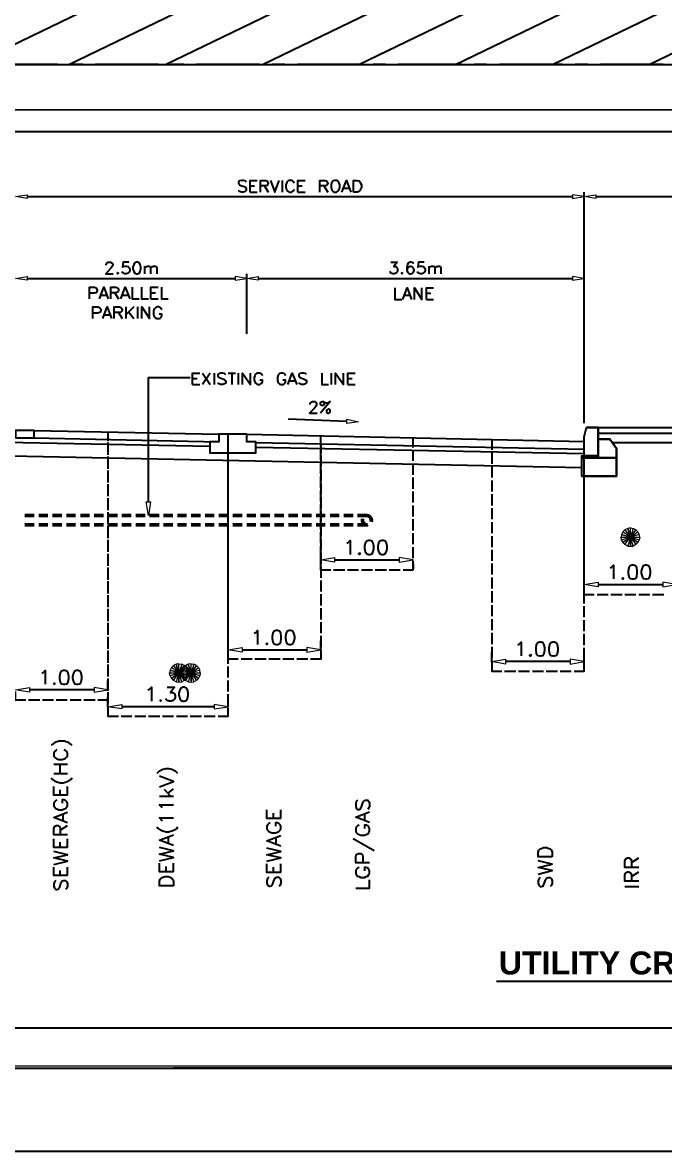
# Model space of a CAD drawing. Header units: inches. Extents: x 27 to 868, y 19 to 613.
# Drawn here: x 227.5 to 342, y 18.8 to 220.1 of the extents above; entities that cross this region are included whole.
import ezdxf

# ---------------------------------------------------------------- set-up
doc = ezdxf.new("R2010")
doc.units = ezdxf.units.IN
doc.header["$MEASUREMENT"] = 0
doc.layers.add('PDF_Geometry', color=7, linetype='Continuous')
doc.layers.add('PDF_Text', color=7, linetype='Continuous')
doc.styles.add('PDF Arial Bold', font='arialbd.ttf')

msp = doc.modelspace()

# ---------------------------------------------------------------- linework, layer by layer
at = {"layer": 'PDF_Geometry', "lineweight": 25}
for points in [[(867.64, 52.53), (867.64, 18.77), (26.63, 18.77), (26.63, 612.78)], [(174, 200.68), (598.4, 200.68)], [(174, 200.68), (598.4, 200.68)], [(267.41, 191.62), (267.23, 191.85), (266.91, 191.94), (266.55, 191.94), (266.24, 191.85), (266.06, 191.62), (266.06, 191.44), (266.15, 191.22), (266.24, 191.13), (266.46, 191.04), (267.05, 190.86), (267.23, 190.77), (267.32, 190.63), (267.41, 190.45), (267.41, 190.14), (267.23, 189.96), (266.91, 189.87), (266.55, 189.87), (266.24, 189.96), (266.06, 190.14)], [(267.41, 191.62), (267.23, 191.85), (266.91, 191.94), (266.55, 191.94), (266.24, 191.85), (266.06, 191.62), (266.06, 191.44), (266.15, 191.22), (266.24, 191.13), (266.46, 191.04), (267.05, 190.86), (267.23, 190.77), (267.32, 190.63), (267.41, 190.45), (267.41, 190.14), (267.23, 189.96), (266.91, 189.87), (266.55, 189.87), (266.24, 189.96), (266.06, 190.14)], [(268.13, 189.87), (268.13, 191.94), (269.39, 191.94)], [(268.13, 189.87), (268.13, 191.94), (269.39, 191.94)], [(269.98, 189.87), (269.98, 191.94), (270.88, 191.94), (271.15, 191.85), (271.24, 191.71), (271.33, 191.53), (271.33, 191.35), (271.24, 191.13), (271.15, 191.04), (270.88, 190.95), (269.98, 190.95)], [(269.98, 189.87), (269.98, 191.94), (270.88, 191.94), (271.15, 191.85), (271.24, 191.71), (271.33, 191.53), (271.33, 191.35), (271.24, 191.13), (271.15, 191.04), (270.88, 190.95), (269.98, 190.95)], [(271.73, 191.94), (272.54, 189.87), (273.31, 191.94)], [(271.73, 191.94), (272.54, 189.87), (273.31, 191.94)], [(273.8, 191.94), (273.8, 189.87)], [(273.8, 191.94), (273.8, 189.87)], [(275.97, 191.44), (275.88, 191.62), (275.65, 191.85), (275.47, 191.94), (275.06, 191.94), (274.88, 191.85), (274.66, 191.62), (274.57, 191.44), (274.48, 191.13), (274.48, 190.63), (274.57, 190.36), (274.66, 190.14), (274.88, 189.96), (275.06, 189.87), (275.47, 189.87), (275.65, 189.96), (275.88, 190.14), (275.97, 190.36)], [(275.97, 191.44), (275.88, 191.62), (275.65, 191.85), (275.47, 191.94), (275.06, 191.94), (274.88, 191.85), (274.66, 191.62), (274.57, 191.44), (274.48, 191.13), (274.48, 190.63), (274.57, 190.36), (274.66, 190.14), (274.88, 189.96), (275.06, 189.87), (275.47, 189.87), (275.65, 189.96), (275.88, 190.14), (275.97, 190.36)], [(276.64, 189.87), (276.64, 191.94), (277.9, 191.94)], [(276.64, 189.87), (276.64, 191.94), (277.9, 191.94)], [(280.56, 189.87), (280.56, 191.94), (281.46, 191.94), (281.73, 191.85), (281.87, 191.71), (281.96, 191.53), (281.96, 191.35), (281.87, 191.13), (281.73, 191.04), (281.46, 190.95), (280.56, 190.95)], [(280.56, 189.87), (280.56, 191.94), (281.46, 191.94), (281.73, 191.85), (281.87, 191.71), (281.96, 191.53), (281.96, 191.35), (281.87, 191.13), (281.73, 191.04), (281.46, 190.95), (280.56, 190.95)], [(283.13, 191.94), (282.9, 191.85), (282.72, 191.62), (282.63, 191.44), (282.54, 191.13), (282.54, 190.63), (282.63, 190.36), (282.72, 190.14), (282.9, 189.96), (283.13, 189.87), (283.53, 189.87), (283.71, 189.96), (283.89, 190.14), (283.98, 190.36), (284.12, 190.63), (284.12, 191.13), (283.98, 191.44), (283.89, 191.62), (283.71, 191.85), (283.53, 191.94), (283.13, 191.94)], [(283.13, 191.94), (282.9, 191.85), (282.72, 191.62), (282.63, 191.44), (282.54, 191.13), (282.54, 190.63), (282.63, 190.36), (282.72, 190.14), (282.9, 189.96), (283.13, 189.87), (283.53, 189.87), (283.71, 189.96), (283.89, 190.14), (283.98, 190.36), (284.12, 190.63), (284.12, 191.13), (283.98, 191.44), (283.89, 191.62), (283.71, 191.85), (283.53, 191.94), (283.13, 191.94)], [(284.48, 189.87), (285.29, 191.94), (286.05, 189.87)], [(284.48, 189.87), (285.29, 191.94), (286.05, 189.87)], [(286.55, 189.87), (286.55, 191.94), (287.22, 191.94), (287.54, 191.85), (287.72, 191.62), (287.81, 191.44), (287.95, 191.13), (287.95, 190.63), (287.81, 190.36), (287.72, 190.14), (287.54, 189.96), (287.22, 189.87), (286.55, 189.87)], [(286.55, 189.87), (286.55, 191.94), (287.22, 191.94), (287.54, 191.85), (287.72, 191.62), (287.81, 191.44), (287.95, 191.13), (287.95, 190.63), (287.81, 190.36), (287.72, 190.14), (287.54, 189.96), (287.22, 189.87), (286.55, 189.87)], [(268.13, 190.95), (268.89, 190.95)], [(268.13, 190.95), (268.89, 190.95)], [(268.13, 189.87), (269.39, 189.87)], [(268.13, 189.87), (269.39, 189.87)], [(270.65, 190.95), (271.33, 189.87)], [(270.65, 190.95), (271.33, 189.87)], [(276.64, 190.95), (277.41, 190.95)], [(276.64, 190.95), (277.41, 190.95)], [(276.64, 189.87), (277.9, 189.87)], [(276.64, 189.87), (277.9, 189.87)], [(281.23, 190.95), (281.96, 189.87)], [(281.23, 190.95), (281.96, 189.87)], [(284.79, 190.54), (285.78, 190.54)], [(284.79, 190.54), (285.78, 190.54)], [(327.67, 148.66), (327.67, 189.87)], [(327.67, 152.71), (327.67, 189.87)], [(327.67, 148.66), (327.67, 189.87)], [(327.67, 152.71), (327.67, 189.87)], [(228.36, 189.06), (325.6, 189.06)], [(228.36, 189.06), (325.6, 189.06)], [(329.74, 189.06), (379.19, 189.06)], [(329.74, 189.06), (379.19, 189.06)], [(242.46, 176.85), (242.46, 176.94), (242.55, 177.17), (242.64, 177.26), (242.82, 177.35), (243.22, 177.35), (243.4, 177.26), (243.54, 177.17), (243.63, 176.94), (243.63, 176.76), (243.54, 176.58), (243.31, 176.27), (242.37, 175.27), (243.72, 175.27)], [(242.46, 176.85), (242.46, 176.94), (242.55, 177.17), (242.64, 177.26), (242.82, 177.35), (243.22, 177.35), (243.4, 177.26), (243.54, 177.17), (243.63, 176.94), (243.63, 176.76), (243.54, 176.58), (243.31, 176.27), (242.37, 175.27), (243.72, 175.27)], [(246.47, 177.35), (245.47, 177.35), (245.38, 176.49), (245.47, 176.58), (245.79, 176.67), (246.06, 176.67), (246.38, 176.58), (246.56, 176.36), (246.65, 176.09), (246.65, 175.9), (246.56, 175.59), (246.38, 175.41), (246.06, 175.27), (245.79, 175.27), (245.47, 175.41), (245.38, 175.5), (245.29, 175.68)], [(246.47, 177.35), (245.47, 177.35), (245.38, 176.49), (245.47, 176.58), (245.79, 176.67), (246.06, 176.67), (246.38, 176.58), (246.56, 176.36), (246.65, 176.09), (246.65, 175.9), (246.56, 175.59), (246.38, 175.41), (246.06, 175.27), (245.79, 175.27), (245.47, 175.41), (245.38, 175.5), (245.29, 175.68)], [(247.86, 177.35), (247.55, 177.26), (247.37, 176.94), (247.23, 176.49), (247.23, 176.18), (247.37, 175.68), (247.55, 175.41), (247.86, 175.27), (248.04, 175.27), (248.31, 175.41), (248.54, 175.68), (248.63, 176.18), (248.63, 176.49), (248.54, 176.94), (248.31, 177.26), (248.04, 177.35), (247.86, 177.35)], [(247.86, 177.35), (247.55, 177.26), (247.37, 176.94), (247.23, 176.49), (247.23, 176.18), (247.37, 175.68), (247.55, 175.41), (247.86, 175.27), (248.04, 175.27), (248.31, 175.41), (248.54, 175.68), (248.63, 176.18), (248.63, 176.49), (248.54, 176.94), (248.31, 177.26), (248.04, 177.35), (247.86, 177.35)], [(293.22, 177.35), (294.3, 177.35), (293.71, 176.58), (294.03, 176.58), (294.21, 176.49), (294.3, 176.36), (294.39, 176.09), (294.39, 175.9), (294.3, 175.59), (294.12, 175.41), (293.8, 175.27), (293.53, 175.27), (293.22, 175.41), (293.12, 175.5), (293.03, 175.68)], [(293.22, 177.35), (294.3, 177.35), (293.71, 176.58), (294.03, 176.58), (294.21, 176.49), (294.3, 176.36), (294.39, 176.09), (294.39, 175.9), (294.3, 175.59), (294.12, 175.41), (293.8, 175.27), (293.53, 175.27), (293.22, 175.41), (293.12, 175.5), (293.03, 175.68)], [(297.22, 177.08), (297.13, 177.26), (296.86, 177.35), (296.64, 177.35), (296.37, 177.26), (296.19, 176.94), (296.05, 176.49), (296.05, 176), (296.19, 175.59), (296.37, 175.41), (296.64, 175.27), (296.77, 175.27), (297.04, 175.41), (297.22, 175.59), (297.36, 175.9), (297.36, 176), (297.22, 176.27), (297.04, 176.49), (296.77, 176.58), (296.64, 176.58), (296.37, 176.49), (296.19, 176.27), (296.05, 176)], [(297.22, 177.08), (297.13, 177.26), (296.86, 177.35), (296.64, 177.35), (296.37, 177.26), (296.19, 176.94), (296.05, 176.49), (296.05, 176), (296.19, 175.59), (296.37, 175.41), (296.64, 175.27), (296.77, 175.27), (297.04, 175.41), (297.22, 175.59), (297.36, 175.9), (297.36, 176), (297.22, 176.27), (297.04, 176.49), (296.77, 176.58), (296.64, 176.58), (296.37, 176.49), (296.19, 176.27), (296.05, 176)], [(299.12, 177.35), (298.12, 177.35), (298.03, 176.49), (298.12, 176.58), (298.44, 176.67), (298.71, 176.67), (299.02, 176.58), (299.21, 176.36), (299.3, 176.09), (299.3, 175.9), (299.21, 175.59), (299.02, 175.41), (298.71, 175.27), (298.44, 175.27), (298.12, 175.41), (298.03, 175.5), (297.94, 175.68)], [(299.12, 177.35), (298.12, 177.35), (298.03, 176.49), (298.12, 176.58), (298.44, 176.67), (298.71, 176.67), (299.02, 176.58), (299.21, 176.36), (299.3, 176.09), (299.3, 175.9), (299.21, 175.59), (299.02, 175.41), (298.71, 175.27), (298.44, 175.27), (298.12, 175.41), (298.03, 175.5), (297.94, 175.68)], [(244.48, 175.5), (244.39, 175.41), (244.48, 175.27), (244.62, 175.41), (244.48, 175.5)], [(244.48, 175.5), (244.39, 175.41), (244.48, 175.27), (244.62, 175.41), (244.48, 175.5)], [(249.3, 176.67), (249.3, 175.27)], [(249.3, 176.27), (249.62, 176.58), (249.8, 176.67), (250.11, 176.67), (250.29, 176.58), (250.38, 176.27), (250.38, 175.27)], [(249.3, 176.67), (249.3, 175.27)], [(249.3, 176.27), (249.62, 176.58), (249.8, 176.67), (250.11, 176.67), (250.29, 176.58), (250.38, 176.27), (250.38, 175.27)], [(250.38, 176.27), (250.7, 176.58), (250.88, 176.67), (251.19, 176.67), (251.37, 176.58), (251.46, 176.27), (251.46, 175.27)], [(250.38, 176.27), (250.7, 176.58), (250.88, 176.67), (251.19, 176.67), (251.37, 176.58), (251.46, 176.27), (251.46, 175.27)], [(267.5, 164.56), (267.5, 175.27)], [(267.5, 164.56), (267.5, 175.27)], [(267.5, 164.56), (267.5, 175.27)], [(267.5, 164.56), (267.5, 175.27)], [(295.2, 175.5), (295.11, 175.41), (295.2, 175.27), (295.29, 175.41), (295.2, 175.5)], [(295.2, 175.5), (295.11, 175.41), (295.2, 175.27), (295.29, 175.41), (295.2, 175.5)], [(299.97, 176.67), (299.97, 175.27)], [(299.97, 176.27), (300.29, 176.58), (300.47, 176.67), (300.78, 176.67), (300.96, 176.58), (301.05, 176.27), (301.05, 175.27)], [(299.97, 176.67), (299.97, 175.27)], [(299.97, 176.27), (300.29, 176.58), (300.47, 176.67), (300.78, 176.67), (300.96, 176.58), (301.05, 176.27), (301.05, 175.27)], [(301.05, 176.27), (301.37, 176.58), (301.55, 176.67), (301.86, 176.67), (302.04, 176.58), (302.13, 176.27), (302.13, 175.27)], [(301.05, 176.27), (301.37, 176.58), (301.55, 176.67), (301.86, 176.67), (302.04, 176.58), (302.13, 176.27), (302.13, 175.27)], [(327.67, 152.71), (327.67, 175.27)], [(327.67, 152.71), (327.67, 175.27)], [(228.36, 174.46), (265.47, 174.46)], [(228.36, 174.46), (265.47, 174.46)], [(269.57, 174.46), (325.6, 174.46)], [(269.57, 174.46), (325.6, 174.46)], [(239.48, 170.82), (239.48, 172.89), (240.34, 172.89), (240.66, 172.8), (240.75, 172.66), (240.84, 172.48), (240.84, 172.17), (240.75, 171.99), (240.66, 171.9), (240.34, 171.81), (239.48, 171.81)], [(241.24, 170.82), (242.01, 172.89), (242.82, 170.82)], [(241.51, 171.49), (242.5, 171.49)], [(243.27, 170.82), (243.27, 172.89), (244.17, 172.89), (244.48, 172.8), (244.57, 172.66), (244.66, 172.48), (244.66, 172.3), (244.57, 172.08), (244.48, 171.99), (244.17, 171.9), (243.27, 171.9)], [(243.99, 171.9), (244.66, 170.82)], [(245.07, 170.82), (245.83, 172.89), (246.65, 170.82)], [(245.34, 171.49), (246.33, 171.49)], [(247.1, 172.89), (247.1, 170.82), (248.31, 170.82)], [(248.76, 172.89), (248.76, 170.82), (249.98, 170.82)], [(250.43, 170.82), (250.43, 172.89), (251.73, 172.89)], [(250.43, 171.9), (251.24, 171.9)], [(252.32, 172.89), (252.32, 170.82), (253.49, 170.82)], [(293.94, 172.8), (293.94, 170.73), (295.15, 170.73)], [(295.33, 170.73), (296.1, 172.8), (296.91, 170.73)], [(295.65, 171.45), (296.59, 171.45)], [(297.4, 170.73), (297.4, 172.8), (298.75, 170.73), (298.75, 172.8)], [(299.57, 170.73), (299.57, 172.8), (300.83, 172.8)], [(299.57, 171.81), (300.33, 171.81)], [(240.07, 167.3), (240.07, 169.37), (240.97, 169.37), (241.29, 169.28), (241.38, 169.15), (241.47, 168.97), (241.47, 168.65), (241.38, 168.47), (241.29, 168.38), (240.97, 168.29), (240.07, 168.29)], [(241.87, 167.3), (242.64, 169.37), (243.4, 167.3)], [(243.9, 167.3), (243.9, 169.37), (244.8, 169.37), (245.07, 169.28), (245.2, 169.15), (245.29, 168.97), (245.29, 168.79), (245.2, 168.56), (245.07, 168.47), (244.8, 168.38), (243.9, 168.38)], [(245.97, 169.37), (245.97, 167.3)], [(247.37, 169.37), (245.97, 167.98)], [(248.04, 169.37), (248.04, 167.3)], [(248.81, 167.3), (248.81, 169.37), (250.2, 167.3), (250.2, 169.37)], [(250.43, 170.82), (251.73, 170.82)], [(252.37, 168.88), (252.28, 169.06), (252.05, 169.28), (251.87, 169.37), (251.46, 169.37), (251.28, 169.28), (251.06, 169.06), (250.97, 168.88), (250.88, 168.56), (250.88, 168.07), (250.97, 167.8), (251.06, 167.57), (251.28, 167.39), (251.46, 167.3), (251.87, 167.3), (252.05, 167.39), (252.28, 167.57), (252.37, 167.8), (252.37, 168.07), (251.87, 168.07)], [(299.57, 170.73), (300.83, 170.73)], [(242.14, 167.98), (243.13, 167.98)], [(244.62, 168.38), (245.29, 167.3)], [(246.47, 168.47), (247.37, 167.3)], [(257.86, 155.55), (257.86, 157.57), (259.12, 157.57)], [(259.62, 157.57), (261.01, 155.55)], [(261.01, 157.57), (259.62, 155.55)], [(261.69, 157.57), (261.69, 155.55)], [(263.76, 157.3), (263.53, 157.48), (263.26, 157.57), (262.86, 157.57), (262.59, 157.48), (262.36, 157.3), (262.36, 157.08), (262.5, 156.9), (262.59, 156.81), (262.77, 156.72), (263.35, 156.49), (263.53, 156.4), (263.67, 156.31), (263.76, 156.13), (263.76, 155.82), (263.53, 155.64), (263.26, 155.55), (262.86, 155.55), (262.59, 155.64), (262.36, 155.82)], [(264.17, 157.57), (265.52, 157.57)], [(264.84, 157.57), (264.84, 155.55)], [(266.01, 157.57), (266.01, 155.55)], [(266.78, 155.55), (266.78, 157.57), (268.17, 155.55), (268.17, 157.57)], [(270.34, 157.08), (270.25, 157.3), (270.02, 157.48), (269.84, 157.57), (269.43, 157.57), (269.25, 157.48), (269.03, 157.3), (268.94, 157.08), (268.85, 156.81), (268.85, 156.31), (268.94, 156), (269.03, 155.82), (269.25, 155.64), (269.43, 155.55), (269.84, 155.55), (270.02, 155.64), (270.25, 155.82), (270.34, 156), (270.34, 156.31), (269.84, 156.31)], [(274.43, 157.08), (274.34, 157.3), (274.16, 157.48), (273.94, 157.57), (273.58, 157.57), (273.35, 157.48), (273.17, 157.3), (273.08, 157.08), (272.99, 156.81), (272.99, 156.31), (273.08, 156), (273.17, 155.82), (273.35, 155.64), (273.58, 155.55), (273.94, 155.55), (274.16, 155.64), (274.34, 155.82), (274.43, 156), (274.43, 156.31), (273.94, 156.31)], [(274.84, 155.55), (275.6, 157.57), (276.42, 155.55)], [(278.17, 157.3), (277.99, 157.48), (277.68, 157.57), (277.27, 157.57), (277, 157.48), (276.82, 157.3), (276.82, 157.08), (276.91, 156.9), (277, 156.81), (277.18, 156.72), (277.77, 156.49), (277.99, 156.4), (278.08, 156.31), (278.17, 156.13), (278.17, 155.82), (277.99, 155.64), (277.68, 155.55), (277.27, 155.55), (277, 155.64), (276.82, 155.82)], [(280.92, 157.57), (280.92, 155.55), (282.09, 155.55)], [(282.59, 157.57), (282.59, 155.55)], [(283.35, 155.55), (283.35, 157.57), (284.75, 155.55), (284.75, 157.57)], [(285.51, 155.55), (285.51, 157.57), (286.82, 157.57)], [(249.98, 134.6), (249.98, 156.81), (257.45, 156.81)], [(257.86, 156.63), (258.67, 156.63)], [(257.86, 155.55), (259.12, 155.55)], [(275.15, 156.22), (276.1, 156.22)], [(285.51, 156.63), (286.32, 156.63)], [(285.51, 155.55), (286.82, 155.55)], [(278.8, 151.99), (278.8, 152.12), (278.89, 152.3), (278.98, 152.39), (279.21, 152.48), (279.57, 152.48), (279.79, 152.39), (279.88, 152.3), (279.97, 152.12), (279.97, 151.9), (279.88, 151.72), (279.66, 151.4), (278.71, 150.41), (280.06, 150.41)], [(281.14, 152.48), (281.32, 152.3), (281.32, 152.12), (281.23, 151.9), (281.05, 151.81), (280.87, 151.81), (280.65, 151.99), (280.65, 152.21), (280.74, 152.39), (280.96, 152.48), (281.14, 152.48), (281.32, 152.39), (281.64, 152.3), (281.91, 152.3), (282.23, 152.39), (282.41, 152.48), (280.65, 150.41)], [(282.05, 151.13), (281.82, 151.04), (281.73, 150.82), (281.73, 150.64), (281.91, 150.41), (282.14, 150.41), (282.32, 150.55), (282.41, 150.73), (282.41, 150.91), (282.23, 151.13), (282.05, 151.13)], [(285.33, 148.97), (274.88, 149.38)], [(285.33, 148.97), (274.88, 149.38)], [(242.77, 147.04), (242.77, 145.46)], [(242.77, 147.04), (242.77, 145.64)], [(242.77, 145.19), (242.77, 143.21)], [(242.77, 144.96), (242.77, 142.98)], [(264.21, 145.32), (264.21, 146.72)], [(264.21, 143.48), (264.21, 145.32)], [(280.69, 144.51), (280.69, 146.36)], [(280.69, 145.01), (280.69, 143.34)], [(297.18, 144.33), (297.18, 146)], [(311.19, 145.73), (311.19, 143.88)], [(327.67, 143.7), (327.67, 145.37)], [(264.21, 142.85), (264.21, 144.83)], [(264.21, 141), (264.21, 142.98)], [(280.69, 142.08), (280.69, 144.02)], [(297.18, 141.9), (297.18, 143.84)], [(311.19, 143.39), (311.19, 141.41)], [(327.67, 142.08), (327.67, 143.34)], [(327.67, 141.23), (327.67, 143.21)], [(242.77, 142.71), (242.77, 140.73)], [(242.77, 142.49), (242.77, 140.5)], [(264.21, 140.37), (264.21, 142.35)], [(280.69, 142.85), (280.69, 140.87)], [(280.69, 139.6), (280.69, 141.59)], [(297.18, 139.42), (297.18, 141.41)], [(327.67, 139.6), (327.67, 141.59)], [(242.77, 140.23), (242.77, 138.25)], [(242.77, 140.01), (242.77, 138.07)], [(264.21, 138.52), (264.21, 140.5)], [(264.21, 137.89), (264.21, 139.87)], [(280.69, 140.37), (280.69, 138.39)], [(280.69, 137.13), (280.69, 139.11)], [(297.18, 136.95), (297.18, 138.93)], [(311.19, 140.91), (311.19, 138.93)], [(327.67, 138.75), (327.67, 140.73)], [(327.67, 137.13), (327.67, 139.11)], [(242.77, 137.76), (242.77, 135.78)], [(242.77, 137.58), (242.77, 135.6)], [(264.21, 136.09), (264.21, 138.03)], [(264.21, 135.42), (264.21, 137.4)], [(280.69, 137.89), (280.69, 135.91)], [(311.19, 138.43), (311.19, 136.45)], [(327.67, 136.27), (327.67, 138.25)], [(242.77, 135.28), (242.77, 133.3)], [(242.77, 135.1), (242.77, 133.12)], [(264.21, 133.61), (264.21, 135.6)], [(264.21, 132.94), (264.21, 134.92)], [(280.69, 134.65), (280.69, 136.63)], [(280.69, 135.42), (280.69, 133.43)], [(297.18, 134.47), (297.18, 136.45)], [(311.19, 135.96), (311.19, 133.97)], [(327.67, 134.65), (327.67, 136.63)], [(327.67, 133.79), (327.67, 135.78)], [(264.21, 131.14), (264.21, 133.12)], [(280.69, 132.17), (280.69, 134.15)], [(280.69, 132.94), (280.69, 130.96)], [(297.18, 131.99), (297.18, 133.97)], [(311.19, 133.48), (311.19, 131.5)], [(327.67, 132.17), (327.67, 134.15)], [(327.67, 131.32), (327.67, 133.3)], [(242.77, 132.8), (242.77, 130.82)], [(242.77, 132.62), (242.77, 130.64)], [(264.21, 130.46), (264.21, 132.44)], [(280.69, 129.7), (280.69, 131.68)], [(297.18, 129.52), (297.18, 131.5)], [(311.19, 131), (311.19, 129.02)], [(327.67, 129.7), (327.67, 131.68)], [(242.77, 130.33), (242.77, 128.34)], [(242.77, 130.15), (242.77, 128.16)], [(264.21, 128.66), (264.21, 130.64)], [(264.21, 127.98), (264.21, 129.97)], [(280.69, 130.46), (280.69, 128.48)], [(280.69, 127.22), (280.69, 129.2)], [(297.18, 127.04), (297.18, 129.02)], [(327.67, 128.84), (327.67, 130.82)], [(327.67, 127.22), (327.67, 129.2)], [(242.77, 127.85), (242.77, 125.87)], [(242.77, 127.67), (242.77, 125.69)], [(264.21, 126.18), (264.21, 128.16)], [(264.21, 125.51), (264.21, 127.49)], [(280.69, 127.98), (280.69, 126)], [(285.33, 127.26), (285.6, 127.35), (285.92, 127.71), (285.92, 125.24)], [(289.25, 127.71), (288.89, 127.62), (288.62, 127.26), (288.53, 126.68), (288.53, 126.32), (288.62, 125.73), (288.89, 125.37), (289.25, 125.24), (289.48, 125.24), (289.84, 125.37), (290.06, 125.73), (290.15, 126.32), (290.15, 126.68), (290.06, 127.26), (289.84, 127.62), (289.48, 127.71), (289.25, 127.71)], [(291.59, 127.71), (291.23, 127.62), (291.01, 127.26), (290.87, 126.68), (290.87, 126.32), (291.01, 125.73), (291.23, 125.37), (291.59, 125.24), (291.82, 125.24), (292.18, 125.37), (292.4, 125.73), (292.54, 126.32), (292.54, 126.68), (292.4, 127.26), (292.18, 127.62), (291.82, 127.71), (291.59, 127.71)], [(311.19, 128.52), (311.19, 126.54)], [(327.67, 126.36), (327.67, 128.34)], [(242.77, 125.37), (242.77, 123.39)], [(242.77, 125.19), (242.77, 123.21)], [(264.21, 123.71), (264.21, 125.69)], [(264.21, 123.07), (264.21, 125.01)], [(280.69, 124.74), (280.69, 126.72)], [(280.69, 124.25), (280.69, 125.91)], [(280.69, 125.51), (280.69, 123.53)], [(287.59, 125.51), (287.45, 125.37), (287.59, 125.24), (287.72, 125.37), (287.59, 125.51)], [(297.18, 124.56), (297.18, 126.54)], [(311.19, 126.05), (311.19, 124.11)], [(327.67, 124.74), (327.67, 126.72)], [(327.67, 123.93), (327.67, 125.91)], [(242.77, 122.89), (242.77, 120.96)], [(264.21, 121.23), (264.21, 123.21)], [(282.5, 122.4), (280.69, 122.4), (280.69, 124.25)], [(280.69, 123.03), (280.69, 121.09)], [(283.17, 124.25), (294.7, 124.25)], [(297.18, 122.4), (297.18, 124.07)], [(297.18, 123.53), (297.18, 122.62)], [(311.19, 123.62), (311.19, 121.63)], [(327.67, 122.26), (327.67, 124.25)], [(327.67, 121.45), (327.67, 123.44)], [(332.31, 122.85), (332.53, 122.98), (332.89, 123.35), (332.89, 120.87)], [(336.18, 123.35), (335.87, 123.21), (335.6, 122.85), (335.51, 122.26), (335.51, 121.9), (335.6, 121.32), (335.87, 120.96), (336.18, 120.87), (336.45, 120.87), (336.81, 120.96), (337.04, 121.32), (337.13, 121.9), (337.13, 122.26), (337.04, 122.85), (336.81, 123.21), (336.45, 123.35), (336.18, 123.35)], [(338.57, 123.35), (338.21, 123.21), (337.98, 122.85), (337.85, 122.26), (337.85, 121.9), (337.98, 121.32), (338.21, 120.96), (338.57, 120.87), (338.79, 120.87), (339.15, 120.96), (339.38, 121.32), (339.51, 121.9), (339.51, 122.26), (339.38, 122.85), (339.15, 123.21), (338.79, 123.35), (338.57, 123.35)], [(242.77, 122.71), (242.77, 120.73)], [(264.21, 120.6), (264.21, 122.58)], [(284.97, 122.4), (282.99, 122.4)], [(287.45, 122.4), (285.47, 122.4)], [(289.93, 122.4), (287.95, 122.4)], [(292.4, 122.4), (290.42, 122.4)], [(294.88, 122.4), (292.9, 122.4)], [(297.18, 122.4), (295.38, 122.4)], [(311.19, 121.14), (311.19, 119.16)], [(327.67, 119.83), (327.67, 121.77)], [(327.67, 119.83), (327.67, 121.5)], [(327.67, 118.98), (327.67, 120.96)], [(334.56, 121.09), (334.43, 120.96), (334.56, 120.87), (334.7, 120.96), (334.56, 121.09)], [(242.77, 120.46), (242.77, 118.48)], [(242.77, 120.24), (242.77, 118.26)], [(264.21, 118.75), (264.21, 120.73)], [(264.21, 118.12), (264.21, 120.1)], [(280.69, 120.6), (280.69, 118.62)], [(329.47, 118.03), (327.67, 118.03), (327.67, 119.34)], [(330.15, 119.88), (341.68, 119.88)], [(242.77, 117.99), (242.77, 116)], [(242.77, 117.76), (242.77, 115.82)], [(264.21, 116.27), (264.21, 118.26)], [(264.21, 115.64), (264.21, 117.63)], [(280.69, 118.12), (280.69, 116.14)], [(311.19, 118.66), (311.19, 116.68)], [(327.67, 116.5), (327.67, 118.48)], [(331.95, 118.03), (329.97, 118.03)], [(334.43, 118.03), (332.44, 118.03)], [(336.9, 118.03), (334.92, 118.03)], [(339.38, 118.03), (337.4, 118.03)], [(341.86, 118.03), (339.87, 118.03)], [(242.77, 115.51), (242.77, 113.53)], [(242.77, 115.33), (242.77, 113.35)], [(264.21, 113.84), (264.21, 115.78)], [(264.21, 113.17), (264.21, 115.15)], [(280.69, 115.64), (280.69, 113.66)], [(311.19, 116.18), (311.19, 114.2)], [(327.67, 114.02), (327.67, 116)], [(242.77, 113.03), (242.77, 111.05)], [(242.77, 112.85), (242.77, 110.87)], [(264.21, 111.36), (264.21, 113.35)], [(280.69, 113.17), (280.69, 111.18)], [(311.19, 113.71), (311.19, 111.73)], [(327.67, 111.55), (327.67, 113.53)], [(264.21, 110.69), (264.21, 112.67)], [(264.21, 108.89), (264.21, 110.87)], [(268.85, 111.18), (269.12, 111.32), (269.43, 111.68), (269.43, 109.2)], [(272.77, 111.68), (272.41, 111.55), (272.18, 111.18), (272.05, 110.6), (272.05, 110.24), (272.18, 109.65), (272.41, 109.29), (272.77, 109.2), (272.99, 109.2), (273.35, 109.29), (273.58, 109.65), (273.67, 110.24), (273.67, 110.6), (273.58, 111.18), (273.35, 111.55), (272.99, 111.68), (272.77, 111.68)], [(275.11, 111.68), (274.75, 111.55), (274.52, 111.18), (274.39, 110.6), (274.39, 110.24), (274.52, 109.65), (274.75, 109.29), (275.11, 109.2), (275.33, 109.2), (275.7, 109.29), (275.92, 109.65), (276.06, 110.24), (276.06, 110.6), (275.92, 111.18), (275.7, 111.55), (275.33, 111.68), (275.11, 111.68)], [(311.19, 111.23), (311.19, 109.25)], [(327.67, 109.07), (327.67, 111.05)], [(242.77, 110.55), (242.77, 108.57)], [(242.77, 110.37), (242.77, 108.39)], [(264.21, 108.21), (264.21, 110.19)], [(264.21, 108.17), (264.21, 109.83)], [(271.1, 109.43), (270.97, 109.29), (271.1, 109.2), (271.24, 109.29), (271.1, 109.43)], [(280.69, 110.69), (280.69, 108.71)], [(280.69, 108.17), (280.69, 109.83)], [(311.19, 108.75), (311.19, 106.77)], [(315.82, 109.11), (316.09, 109.25), (316.41, 109.56), (316.41, 107.13)], [(319.74, 109.56), (319.38, 109.47), (319.11, 109.11), (319.02, 108.53), (319.02, 108.17), (319.11, 107.58), (319.38, 107.22), (319.74, 107.13), (319.97, 107.13), (320.33, 107.22), (320.55, 107.58), (320.64, 108.17), (320.64, 108.53), (320.55, 109.11), (320.33, 109.47), (319.97, 109.56), (319.74, 109.56)], [(322.08, 109.56), (321.72, 109.47), (321.5, 109.11), (321.36, 108.53), (321.36, 108.17), (321.5, 107.58), (321.72, 107.22), (322.08, 107.13), (322.31, 107.13), (322.67, 107.22), (322.9, 107.58), (323.03, 108.17), (323.03, 108.53), (322.9, 109.11), (322.67, 109.47), (322.31, 109.56), (322.08, 109.56)], [(242.77, 108.08), (242.77, 106.1)], [(242.77, 107.9), (242.77, 105.92)], [(266.01, 106.55), (264.21, 106.55), (264.21, 108.39)], [(264.21, 105.74), (264.21, 107.72)], [(266.69, 108.21), (278.22, 108.21)], [(280.69, 108.21), (280.69, 106.55), (278.89, 106.55)], [(311.19, 106.1), (311.19, 107.76)], [(318.08, 107.36), (317.94, 107.22), (318.08, 107.13), (318.21, 107.22), (318.08, 107.36)], [(327.67, 106.59), (327.67, 108.57)], [(327.67, 106.1), (327.67, 107.76)], [(242.77, 105.6), (242.77, 103.62)], [(242.77, 105.42), (242.77, 103.44)], [(264.21, 103.26), (264.21, 105.24)], [(268.49, 106.55), (266.51, 106.55)], [(270.97, 106.55), (268.98, 106.55)], [(273.44, 106.55), (271.46, 106.55)], [(275.92, 106.55), (273.94, 106.55)], [(278.4, 106.55), (276.42, 106.55)], [(311.19, 106.28), (311.19, 104.43), (312.99, 104.43)], [(325.19, 106.14), (313.66, 106.14)], [(325.87, 104.43), (327.67, 104.43), (327.67, 106.1)], [(63.65, 40.79), (713.65, 40.79), (713.65, 104.35), (713.65, 52.53)], [(230.97, 104.07), (231.2, 104.2), (231.56, 104.52), (231.56, 102.09)], [(234.85, 104.52), (234.48, 104.43), (234.26, 104.07), (234.12, 103.48), (234.12, 103.12), (234.26, 102.54), (234.48, 102.18), (234.85, 102.09), (235.07, 102.09), (235.43, 102.18), (235.66, 102.54), (235.79, 103.12), (235.79, 103.48), (235.66, 104.07), (235.43, 104.43), (235.07, 104.52), (234.85, 104.52)], [(237.19, 104.52), (236.83, 104.43), (236.6, 104.07), (236.47, 103.48), (236.47, 103.12), (236.6, 102.54), (236.83, 102.18), (237.19, 102.09), (237.41, 102.09), (237.77, 102.18), (238, 102.54), (238.13, 103.12), (238.13, 103.48), (238, 104.07), (237.77, 104.43), (237.41, 104.52), (237.19, 104.52)], [(242.77, 103.12), (242.77, 101.14)], [(242.77, 102.94), (242.77, 100.96)], [(242.77, 100.92), (242.77, 102.72)], [(264.21, 100.78), (264.21, 102.76)], [(313.48, 104.43), (315.46, 104.43)], [(315.96, 104.43), (317.94, 104.43)], [(318.44, 104.43), (320.42, 104.43)], [(320.91, 104.43), (322.9, 104.43)], [(323.39, 104.43), (325.37, 104.43)], [(228.13, 99.25), (226.29, 99.25), (226.29, 100.78)], [(240.29, 101.1), (228.77, 101.1)], [(233.18, 102.31), (233.09, 102.18), (233.18, 102.09), (233.31, 102.18), (233.18, 102.31)], [(249.89, 101.1), (250.16, 101.19), (250.52, 101.55), (250.52, 99.07)], [(253.31, 101.55), (254.62, 101.55), (253.9, 100.6), (254.26, 100.6), (254.48, 100.51), (254.62, 100.38), (254.75, 100.02), (254.75, 99.79), (254.62, 99.43), (254.39, 99.2), (254.03, 99.07), (253.67, 99.07), (253.31, 99.2), (253.22, 99.29), (253.09, 99.56)], [(256.15, 101.55), (255.79, 101.41), (255.56, 101.1), (255.43, 100.51), (255.43, 100.15), (255.56, 99.56), (255.79, 99.2), (256.15, 99.07), (256.37, 99.07), (256.73, 99.2), (256.96, 99.56), (257.09, 100.15), (257.09, 100.51), (256.96, 101.1), (256.73, 101.41), (256.37, 101.55), (256.15, 101.55)], [(230.61, 99.25), (228.63, 99.25)], [(233.04, 99.25), (231.11, 99.25)], [(235.52, 99.25), (233.54, 99.25)], [(238, 99.25), (236.02, 99.25)], [(240.48, 99.25), (238.49, 99.25)], [(242.77, 100.65), (242.77, 99.25), (240.97, 99.25)], [(242.77, 100.47), (242.77, 98.48)], [(242.77, 98.08), (242.77, 99.75)], [(252.14, 99.29), (252.05, 99.2), (252.14, 99.07), (252.28, 99.2), (252.14, 99.29)], [(264.21, 98.35), (264.21, 100.29)], [(264.21, 98.08), (264.21, 99.75)], [(242.77, 97.99), (242.77, 96.41), (244.62, 96.41)], [(261.73, 98.08), (245.25, 98.08)], [(262.41, 96.41), (264.21, 96.41), (264.21, 97.85)], [(245.11, 96.41), (247.05, 96.41)], [(247.55, 96.41), (249.53, 96.41)], [(250.02, 96.41), (252, 96.41)], [(252.5, 96.41), (254.48, 96.41)], [(254.98, 96.41), (256.96, 96.41)], [(257.45, 96.41), (259.44, 96.41)], [(259.93, 96.41), (261.91, 96.41)]]:
    msp.add_lwpolyline(points, dxfattribs=at)
at = {"layer": 'PDF_Geometry', "color": 132, "lineweight": 25, "true_color": 0x00dddd}
for points in [[(621.32, 482.66), (151.12, 482.66), (151.12, 212.61), (621.32, 212.61), (621.32, 482.66)], [(218.54, 212.61), (621.32, 407.22)], [(235.79, 212.61), (621.32, 398.89)], [(253.04, 212.61), (621.32, 390.56)], [(270.29, 212.61), (621.32, 382.23)], [(287.5, 212.61), (621.32, 373.89)], [(304.74, 212.61), (621.32, 365.56)], [(321.99, 212.61), (621.32, 357.23)], [(339.24, 212.61), (621.32, 348.9)]]:
    msp.add_lwpolyline(points, dxfattribs=at)
at = {"layer": 'PDF_Geometry', "color": 9, "lineweight": 25, "true_color": 0xbababa}
for points in [[(233.76, 212.61), (222.5, 212.61)], [(238.27, 212.61), (236.02, 212.61)], [(251.78, 212.61), (240.52, 212.61)], [(256.28, 212.61), (254.03, 212.61)], [(269.8, 212.61), (258.54, 212.61)], [(274.3, 212.61), (272.05, 212.61)], [(287.77, 212.61), (276.55, 212.61)], [(292.27, 212.61), (290.02, 212.61)], [(305.78, 212.61), (294.52, 212.61)], [(310.28, 212.61), (308.03, 212.61)], [(323.8, 212.61), (312.54, 212.61)], [(328.3, 212.61), (326.05, 212.61)], [(341.77, 212.61), (330.55, 212.61)]]:
    msp.add_lwpolyline(points, dxfattribs=at)
at = {"layer": 'PDF_Geometry', "lineweight": 0}
for points in [[(63.65, 204.55), (691.93, 204.55)], [(691.94, 204.55), (63.65, 204.55), (63.65, 40.79)], [(228.36, 189.37), (228.36, 188.7), (226.29, 189.06), (228.36, 189.37)], [(228.36, 189.37), (228.36, 188.7), (226.29, 189.06), (228.36, 189.37)], [(325.6, 189.37), (325.6, 188.7), (327.67, 189.06), (325.6, 189.37)], [(325.6, 189.37), (325.6, 188.7), (327.67, 189.06), (325.6, 189.37)], [(329.74, 189.37), (329.74, 188.7), (327.67, 189.06), (329.74, 189.37)], [(329.74, 189.37), (329.74, 188.7), (327.67, 189.06), (329.74, 189.37)], [(228.36, 174.82), (228.36, 174.15), (226.29, 174.46), (228.36, 174.82)], [(228.36, 174.82), (228.36, 174.15), (226.29, 174.46), (228.36, 174.82)], [(265.47, 174.82), (265.47, 174.15), (267.5, 174.46), (265.47, 174.82)], [(265.47, 174.82), (265.47, 174.15), (267.5, 174.46), (265.47, 174.82)], [(269.57, 174.82), (269.57, 174.15), (267.5, 174.46), (269.57, 174.82)], [(269.57, 174.82), (269.57, 174.15), (267.5, 174.46), (269.57, 174.82)], [(325.6, 174.82), (325.6, 174.15), (327.67, 174.46), (325.6, 174.82)], [(325.6, 174.82), (325.6, 174.15), (327.67, 174.46), (325.6, 174.82)], [(285.38, 149.33), (287.41, 148.88), (285.33, 148.61), (285.38, 149.33)], [(285.38, 149.33), (287.41, 148.88), (285.33, 148.61), (285.38, 149.33)], [(250.38, 134.6), (249.98, 132.17), (249.57, 134.6), (250.38, 134.6)], [(335.91, 128.3), (334.56, 129.29), (334.34, 128.79), (335.91, 128.3)], [(334.92, 129.65), (335.91, 128.3), (334.56, 129.29), (334.92, 129.65)], [(335.42, 129.88), (334.92, 129.65), (335.91, 128.3), (335.42, 129.88)], [(335.91, 128.3), (335.91, 129.97), (335.42, 129.88), (335.91, 128.3)], [(336.41, 129.88), (335.91, 128.3), (335.91, 129.97), (336.41, 129.88)], [(336.86, 129.65), (336.41, 129.88), (335.91, 128.3), (336.86, 129.65)], [(335.91, 128.3), (337.26, 129.29), (336.86, 129.65), (335.91, 128.3)], [(337.49, 128.79), (335.91, 128.3), (337.26, 129.29), (337.49, 128.79)], [(334.34, 128.79), (334.24, 128.3), (335.91, 128.3), (334.34, 128.79)], [(334.24, 128.3), (335.91, 128.3), (334.34, 127.8), (334.24, 128.3)], [(335.91, 128.3), (334.34, 127.8), (334.56, 127.35), (335.91, 128.3)], [(334.56, 127.35), (334.92, 126.99), (335.91, 128.3), (334.56, 127.35)], [(334.92, 126.99), (335.91, 128.3), (335.42, 126.72), (334.92, 126.99)], [(335.91, 128.3), (335.42, 126.72), (335.91, 126.68), (335.91, 128.3)], [(337.58, 128.3), (337.49, 128.79), (335.91, 128.3), (337.58, 128.3)], [(335.91, 126.68), (336.41, 126.72), (335.91, 128.3), (335.91, 126.68)], [(336.41, 126.72), (335.91, 128.3), (336.86, 126.99), (336.41, 126.72)], [(335.91, 128.3), (336.86, 126.99), (337.26, 127.35), (335.91, 128.3)], [(337.26, 127.35), (337.49, 127.8), (335.91, 128.3), (337.26, 127.35)], [(337.49, 127.8), (335.91, 128.3), (337.58, 128.3), (337.49, 127.8)], [(283.17, 124.7), (283.17, 123.84), (280.69, 124.25), (283.17, 124.7)], [(294.7, 124.7), (294.7, 123.84), (297.18, 124.25), (294.7, 124.7)], [(330.15, 120.28), (330.15, 119.47), (327.67, 119.88), (330.15, 120.28)], [(341.68, 120.28), (341.68, 119.47), (344.15, 119.88), (341.68, 120.28)], [(266.69, 108.62), (266.69, 107.81), (264.21, 108.21), (266.69, 108.62)], [(278.22, 108.62), (278.22, 107.81), (280.69, 108.21), (278.22, 108.62)], [(255.43, 104.11), (254.08, 105.06), (253.85, 104.61), (255.43, 104.11)], [(254.44, 105.42), (255.43, 104.11), (254.08, 105.06), (254.44, 105.42)], [(254.93, 105.69), (254.44, 105.42), (255.43, 104.11), (254.93, 105.69)], [(255.43, 104.11), (255.43, 105.74), (254.93, 105.69), (255.43, 104.11)], [(255.92, 105.69), (255.43, 104.11), (255.43, 105.74), (255.92, 105.69)], [(256.37, 105.42), (255.92, 105.69), (255.43, 104.11), (256.37, 105.42)], [(255.43, 104.11), (256.78, 105.06), (256.37, 105.42), (255.43, 104.11)], [(257, 104.61), (255.43, 104.11), (256.78, 105.06), (257, 104.61)], [(257.59, 104.11), (256.24, 105.06), (256.01, 104.61), (257.59, 104.11)], [(256.6, 105.42), (257.59, 104.11), (256.24, 105.06), (256.6, 105.42)], [(257.05, 105.69), (256.6, 105.42), (257.59, 104.11), (257.05, 105.69)], [(257.59, 104.11), (257.59, 105.74), (257.05, 105.69), (257.59, 104.11)], [(258.09, 105.69), (257.59, 104.11), (257.59, 105.74), (258.09, 105.69)], [(258.54, 105.42), (258.09, 105.69), (257.59, 104.11), (258.54, 105.42)], [(257.59, 104.11), (258.9, 105.06), (258.54, 105.42), (257.59, 104.11)], [(259.17, 104.61), (257.59, 104.11), (258.9, 105.06), (259.17, 104.61)], [(313.66, 106.55), (313.66, 105.69), (311.19, 106.14), (313.66, 106.55)], [(325.19, 106.55), (325.19, 105.69), (327.67, 106.14), (325.19, 106.55)], [(63.65, 40.79), (713.65, 40.79), (713.65, 104.35), (713.65, 52.53)], [(253.85, 104.61), (253.76, 104.11), (255.43, 104.11), (253.85, 104.61)], [(253.76, 104.11), (255.43, 104.11), (253.85, 103.57), (253.76, 104.11)], [(255.43, 104.11), (253.85, 103.57), (254.08, 103.12), (255.43, 104.11)], [(254.08, 103.12), (254.44, 102.76), (255.43, 104.11), (254.08, 103.12)], [(254.44, 102.76), (255.43, 104.11), (254.93, 102.54), (254.44, 102.76)], [(255.43, 104.11), (254.93, 102.54), (255.43, 102.45), (255.43, 104.11)], [(257.09, 104.11), (257, 104.61), (255.43, 104.11), (257.09, 104.11)], [(255.43, 102.45), (255.92, 102.54), (255.43, 104.11), (255.43, 102.45)], [(255.92, 102.54), (255.43, 104.11), (256.37, 102.76), (255.92, 102.54)], [(255.43, 104.11), (256.37, 102.76), (256.78, 103.12), (255.43, 104.11)], [(256.78, 103.12), (257, 103.57), (255.43, 104.11), (256.78, 103.12)], [(257, 103.57), (255.43, 104.11), (257.09, 104.11), (257, 103.57)], [(256.01, 104.61), (255.92, 104.11), (257.59, 104.11), (256.01, 104.61)], [(255.92, 104.11), (257.59, 104.11), (256.01, 103.57), (255.92, 104.11)], [(257.59, 104.11), (256.01, 103.57), (256.24, 103.12), (257.59, 104.11)], [(256.24, 103.12), (256.6, 102.76), (257.59, 104.11), (256.24, 103.12)], [(256.6, 102.76), (257.59, 104.11), (257.05, 102.54), (256.6, 102.76)], [(257.59, 104.11), (257.05, 102.54), (257.59, 102.45), (257.59, 104.11)], [(259.21, 104.11), (259.17, 104.61), (257.59, 104.11), (259.21, 104.11)], [(257.59, 102.45), (258.09, 102.54), (257.59, 104.11), (257.59, 102.45)], [(258.09, 102.54), (257.59, 104.11), (258.54, 102.76), (258.09, 102.54)], [(257.59, 104.11), (258.54, 102.76), (258.9, 103.12), (257.59, 104.11)], [(258.9, 103.12), (259.17, 103.57), (257.59, 104.11), (258.9, 103.12)], [(259.17, 103.57), (257.59, 104.11), (259.21, 104.11), (259.17, 103.57)], [(228.77, 101.5), (228.77, 100.65), (226.29, 101.1), (228.77, 101.5)], [(240.29, 101.5), (240.29, 100.65), (242.77, 101.1), (240.29, 101.5)], [(245.25, 98.48), (245.25, 97.67), (242.77, 98.08), (245.25, 98.48)], [(261.73, 98.48), (261.73, 97.67), (264.21, 98.08), (261.73, 98.48)], [(851.92, 33.54), (851.42, 34.03), (55.41, 33.54), (851.92, 33.54)], [(851.42, 34.03), (55.41, 33.54), (55.91, 34.03), (851.42, 34.03)]]:
    msp.add_lwpolyline(points, dxfattribs=at)
at = {"layer": 'PDF_Geometry', "color": 4, "lineweight": 25}
for points in [[(226.29, 146), (229.62, 146), (229.62, 147.31), (226.29, 147.31), (226.29, 146)], [(327.26, 142.49), (327.26, 142.8), (327.67, 142.8), (330.15, 142.8), (330.15, 147.85)], [(327.67, 146.18), (328.07, 147.85), (330.15, 147.85), (328.07, 147.85)], [(327.67, 146.18), (328.07, 147.85), (330.15, 147.85), (330.15, 145.77), (330.15, 142.8), (327.67, 142.8), (327.67, 146.18)], [(260.92, 145.32), (260.92, 143.34), (269.16, 143.34), (269.16, 145.32), (267.5, 145.32), (267.5, 146.68), (262.54, 146.68), (262.54, 145.32), (260.92, 145.32)], [(330.15, 145.77), (332.22, 145.77), (333.43, 144.11), (333.43, 142.49), (330.15, 142.49), (330.15, 142.8), (330.15, 145.77)], [(333.43, 142.49), (333.43, 144.11), (332.22, 145.77), (330.28, 145.77)], [(327.26, 139.2), (333.43, 139.2), (333.43, 142.49), (329.74, 142.49)], [(327.26, 142.49), (330.15, 142.49), (333.43, 142.49), (333.43, 139.2), (327.26, 139.2), (327.26, 142.49)], [(330.15, 142.8), (330.15, 142.49), (327.67, 142.49)]]:
    msp.add_lwpolyline(points, dxfattribs=at)
at = {"layer": 'PDF_Geometry', "color": 3, "lineweight": 25}
for points in [[(229.62, 147.31), (262.54, 146.68)], [(229.62, 147.31), (262.54, 146.68)], [(330.15, 147.85), (378.74, 147.85)], [(224.62, 145.28), (260.92, 144.56)], [(229.58, 146), (262.54, 145.32)], [(267.5, 146.68), (327.67, 145.37)], [(269.16, 145.19), (327.67, 144.02)], [(330.15, 146.86), (378.74, 146.86)], [(332.67, 145.19), (376.22, 145.19)], [(269.16, 144.38), (327.67, 143.21)], [(222.41, 142.85), (327.26, 140.73)]]:
    msp.add_lwpolyline(points, dxfattribs=at)
at = {"layer": 'PDF_Geometry', "color": 22, "lineweight": 50, "true_color": 0xb82e00}
for points in [[(227.95, 132.17), (229.62, 132.17)], [(230.43, 132.17), (232.05, 132.17)], [(232.91, 132.17), (234.53, 132.17)], [(235.39, 132.17), (237.01, 132.17)], [(237.86, 132.17), (239.48, 132.17)], [(240.29, 132.17), (241.96, 132.17)], [(242.77, 132.17), (244.44, 132.17)], [(245.25, 132.17), (246.92, 132.17)], [(247.73, 132.17), (249.39, 132.17)], [(250.2, 132.17), (251.87, 132.17)], [(252.68, 132.17), (254.35, 132.17)], [(255.16, 132.17), (256.78, 132.17)], [(257.63, 132.17), (259.26, 132.17)], [(260.11, 132.17), (261.73, 132.17)], [(262.54, 132.17), (264.21, 132.17)], [(265.02, 132.17), (266.69, 132.17)], [(267.5, 132.17), (269.16, 132.17)], [(269.98, 132.17), (271.64, 132.17)], [(272.45, 132.17), (274.12, 132.17)], [(274.93, 132.17), (276.6, 132.17)], [(277.41, 132.17), (279.03, 132.17)], [(279.88, 132.17), (281.51, 132.17)], [(282.36, 132.17), (283.98, 132.17)], [(284.84, 132.17), (286.46, 132.17)], [(287.27, 132.17), (288.94, 132.17)], [(288.17, 131.59), (288.13, 131.27), (288.22, 130.96), (288.4, 130.73), (288.67, 130.55), (288.98, 130.51), (289.07, 130.55)], [(289.7, 131.05), (289.75, 131.36), (289.66, 131.68), (289.48, 131.95), (289.21, 132.13), (288.89, 132.17), (288.8, 132.13)], [(229.62, 130.51), (227.95, 130.51)], [(232.05, 130.51), (230.43, 130.51)], [(234.53, 130.51), (232.91, 130.51)], [(237.01, 130.51), (235.39, 130.51)], [(239.48, 130.51), (237.86, 130.51)], [(241.96, 130.51), (240.29, 130.51)], [(244.44, 130.51), (242.77, 130.51)], [(246.92, 130.51), (245.25, 130.51)], [(249.39, 130.51), (247.73, 130.51)], [(251.87, 130.51), (250.2, 130.51)], [(254.35, 130.51), (252.68, 130.51)], [(256.78, 130.51), (255.16, 130.51)], [(259.26, 130.51), (257.63, 130.51)], [(261.73, 130.51), (260.11, 130.51)], [(264.21, 130.51), (262.54, 130.51)], [(266.69, 130.51), (265.02, 130.51)], [(269.16, 130.51), (267.5, 130.51)], [(271.64, 130.51), (269.98, 130.51)], [(274.12, 130.51), (272.45, 130.51)], [(276.6, 130.51), (274.93, 130.51)], [(279.03, 130.51), (277.41, 130.51)], [(281.51, 130.51), (279.88, 130.51)], [(283.98, 130.51), (282.36, 130.51)], [(286.46, 130.51), (284.84, 130.51)], [(288.94, 130.51), (287.27, 130.51)]]:
    msp.add_lwpolyline(points, dxfattribs=at)
at = {"layer": 'PDF_Geometry', "color": 1, "lineweight": 25}
for points in [[(233.67, 90.42), (233.45, 90.29), (233.22, 90.06), (233.09, 89.84), (233.09, 89.34), (233.22, 89.12), (233.45, 88.89), (233.67, 88.76), (234.03, 88.67), (234.62, 88.67), (234.98, 88.76), (235.21, 88.89), (235.43, 89.12), (235.57, 89.34), (235.57, 89.84), (235.43, 90.06), (235.21, 90.29), (234.98, 90.42)], [(233.09, 87.81), (235.57, 87.81)], [(234.26, 86.19), (234.26, 87.81)], [(232.64, 85.38), (232.86, 85.11), (233.22, 84.88), (233.67, 84.66), (234.26, 84.52), (234.76, 84.52), (235.34, 84.66), (235.79, 84.88), (236.15, 85.11), (236.38, 85.38)], [(233.09, 86.19), (235.57, 86.19)], [(251.96, 83.8), (254.44, 84.75), (251.96, 85.69)], [(235.57, 82.32), (233.09, 82.32), (233.09, 83.85)], [(234.26, 82.32), (234.26, 83.26)], [(235.57, 82.32), (235.57, 83.85)], [(252.77, 83.35), (253.94, 82.14)], [(253.49, 82.63), (254.44, 83.44)], [(233.67, 81.46), (233.45, 81.37), (233.22, 81.1), (233.09, 80.87), (233.09, 80.42), (233.22, 80.2), (233.45, 79.93), (233.67, 79.84), (234.03, 79.7), (234.62, 79.7), (234.98, 79.84), (235.21, 79.93), (235.43, 80.2), (235.57, 80.42), (235.57, 80.87), (235.43, 81.1), (235.21, 81.37), (234.98, 81.46), (234.62, 81.46), (234.62, 80.87)], [(251.96, 82.14), (254.44, 82.14)], [(252.41, 80.02), (252.32, 80.29), (251.96, 80.6), (254.44, 80.6)], [(287.27, 81.41), (287.04, 81.19), (286.95, 80.83), (286.95, 80.33), (287.04, 80.02), (287.27, 79.75), (287.54, 79.75), (287.77, 79.88), (287.86, 80.02), (287.99, 80.24), (288.22, 80.92), (288.35, 81.19), (288.49, 81.28), (288.71, 81.41), (289.07, 81.41), (289.3, 81.19), (289.39, 80.83), (289.39, 80.33), (289.3, 80.02), (289.07, 79.75)], [(235.57, 77.36), (233.09, 78.31), (235.57, 79.25)], [(234.76, 77.72), (234.76, 78.89)], [(273.58, 78.17), (271.1, 78.17), (271.1, 79.7)], [(272.27, 78.17), (272.27, 79.12)], [(273.58, 78.17), (273.58, 79.7)], [(289.39, 77.41), (286.95, 78.35), (289.39, 79.3)], [(288.58, 77.77), (288.58, 78.94)], [(235.57, 75.24), (233.09, 75.24), (233.09, 76.28), (233.22, 76.64), (233.31, 76.78), (233.54, 76.87), (233.81, 76.87), (234.03, 76.78), (234.17, 76.64), (234.26, 76.28), (234.26, 75.24)], [(234.26, 76.05), (235.57, 76.87)], [(251.46, 76.64), (251.69, 76.37), (252.05, 76.14), (252.55, 75.92), (253.13, 75.78), (253.58, 75.78), (254.17, 75.92), (254.66, 76.14), (255.02, 76.37), (255.25, 76.64)], [(252.41, 77.68), (252.32, 77.9), (251.96, 78.26), (254.44, 78.26)], [(271.69, 77.36), (271.46, 77.23), (271.24, 77), (271.1, 76.78), (271.1, 76.28), (271.24, 76.05), (271.46, 75.83), (271.69, 75.69), (272.05, 75.6), (272.63, 75.6), (272.99, 75.69), (273.22, 75.83), (273.44, 76.05), (273.58, 76.28), (273.58, 76.78), (273.44, 77), (273.22, 77.23), (272.99, 77.36), (272.63, 77.36), (272.63, 76.78)], [(287.54, 76.96), (287.27, 76.82), (287.04, 76.6), (286.95, 76.37), (286.95, 75.87), (287.04, 75.65), (287.27, 75.42), (287.54, 75.29), (287.86, 75.15), (288.49, 75.15), (288.8, 75.29), (289.07, 75.42), (289.3, 75.65), (289.39, 75.87), (289.39, 76.37), (289.3, 76.6), (289.07, 76.82), (288.8, 76.96), (288.49, 76.96), (288.49, 76.37)], [(235.57, 72.99), (233.09, 72.99), (233.09, 74.52)], [(235.57, 72.99), (235.57, 74.52)], [(254.44, 73.31), (251.96, 74.25), (254.44, 75.2)], [(253.58, 73.67), (253.58, 74.84)], [(273.58, 73.22), (271.1, 74.16), (273.58, 75.11)], [(272.77, 73.58), (272.77, 74.75)], [(286.46, 74.57), (290.24, 72.45)], [(234.26, 72.99), (234.26, 73.94)], [(251.96, 70.61), (254.44, 71.19), (251.96, 71.78), (254.44, 72.36), (251.96, 72.95)], [(271.1, 70.52), (273.58, 71.1), (271.1, 71.69), (273.58, 72.27), (271.1, 72.86)], [(321.95, 71.28), (319.47, 71.28), (319.47, 72.14), (319.61, 72.5), (319.83, 72.72), (320.06, 72.81), (320.42, 72.95), (321, 72.95), (321.36, 72.81), (321.59, 72.72), (321.86, 72.5), (321.95, 72.14), (321.95, 71.28)], [(233.09, 69.93), (235.57, 70.52), (233.09, 71.1), (235.57, 71.69), (233.09, 72.27)], [(289.39, 70.24), (286.95, 70.24), (286.95, 71.28), (287.04, 71.64), (287.18, 71.78), (287.41, 71.87), (287.77, 71.87), (287.99, 71.78), (288.13, 71.64), (288.22, 71.28), (288.22, 70.24)], [(319.47, 68.22), (321.95, 68.85), (319.47, 69.43), (321.95, 70.02), (319.47, 70.61)], [(337.4, 69.43), (334.92, 69.43), (334.92, 70.52), (335.01, 70.88), (335.15, 70.97), (335.37, 71.1), (335.64, 71.1), (335.87, 70.97), (335.96, 70.88), (336.09, 70.52), (336.09, 69.43)], [(336.09, 70.29), (337.4, 71.1)], [(235.57, 67.95), (233.09, 67.95), (233.09, 69.48)], [(234.26, 67.95), (234.26, 68.89)], [(235.57, 67.95), (235.57, 69.48)], [(254.44, 68.62), (251.96, 68.62), (251.96, 70.15)], [(253.13, 68.62), (253.13, 69.57)], [(254.44, 68.62), (254.44, 70.15)], [(273.58, 68.53), (271.1, 68.53), (271.1, 70.06)], [(272.27, 68.53), (272.27, 69.48)], [(273.58, 68.53), (273.58, 70.06)], [(287.54, 69.39), (287.27, 69.3), (287.04, 69.03), (286.95, 68.8), (286.95, 68.35), (287.04, 68.13), (287.27, 67.86), (287.54, 67.77), (287.86, 67.63), (288.49, 67.63), (288.8, 67.77), (289.07, 67.86), (289.3, 68.13), (289.39, 68.35), (289.39, 68.8), (289.3, 69.03), (289.07, 69.3), (288.8, 69.39), (288.49, 69.39), (288.49, 68.8)], [(337.4, 66.96), (334.92, 66.96), (334.92, 68.04), (335.01, 68.4), (335.15, 68.49), (335.37, 68.62), (335.64, 68.62), (335.87, 68.49), (335.96, 68.4), (336.09, 68.04), (336.09, 66.96)], [(336.09, 67.81), (337.4, 68.62)], [(233.45, 67.09), (233.22, 66.87), (233.09, 66.51), (233.09, 66.06), (233.22, 65.7), (233.45, 65.47), (233.67, 65.47), (233.9, 65.56), (234.03, 65.7), (234.17, 65.92), (234.39, 66.64), (234.48, 66.87), (234.62, 67), (234.85, 67.09), (235.21, 67.09), (235.43, 66.87), (235.57, 66.51), (235.57, 66.06), (235.43, 65.7), (235.21, 65.47)], [(254.44, 66.15), (251.96, 66.15), (251.96, 66.96), (252.05, 67.32), (252.32, 67.54), (252.55, 67.68), (252.91, 67.77), (253.49, 67.77), (253.85, 67.68), (254.08, 67.54), (254.3, 67.32), (254.44, 66.96), (254.44, 66.15)], [(271.46, 67.68), (271.24, 67.45), (271.1, 67.09), (271.1, 66.64), (271.24, 66.28), (271.46, 66.06), (271.69, 66.06), (271.91, 66.15), (272.05, 66.28), (272.18, 66.51), (272.41, 67.23), (272.5, 67.45), (272.63, 67.59), (272.86, 67.68), (273.22, 67.68), (273.44, 67.45), (273.58, 67.09), (273.58, 66.64), (273.44, 66.28), (273.22, 66.06)], [(286.95, 65.74), (289.39, 65.74), (289.39, 67.18)], [(319.83, 67.63), (319.61, 67.41), (319.47, 67.05), (319.47, 66.6), (319.61, 66.24), (319.83, 66.01), (320.06, 66.01), (320.33, 66.1), (320.42, 66.24), (320.55, 66.46), (320.78, 67.18), (320.91, 67.41), (321, 67.54), (321.27, 67.63), (321.59, 67.63), (321.86, 67.41), (321.95, 67.05), (321.95, 66.6), (321.86, 66.24), (321.59, 66.01)], [(334.92, 66.01), (337.4, 66.01)]]:
    msp.add_lwpolyline(points, dxfattribs=at)
at = {"layer": 'PDF_Geometry', "color": 6, "lineweight": 25}
msp.add_lwpolyline([(312.04, 49.12), (458.82, 49.12)], dxfattribs=at)
at = {"layer": 'PDF_Geometry', "color": 1, "lineweight": 25}
for centre, radius, start, end in [((234.51, 89.41), 2.55, 42.7766, 137.2233), ((253.36, 84.5), 2.5, 40.9713, 139.0286)]:
    msp.add_arc(centre, radius, start, end, dxfattribs=at)

# ---------------------------------------------------------------- texts
at = {"layer": 'PDF_Text', "color": 6, "insert": (312.45, 50.27), "char_height": 4.0944, "attachment_point": 7, "style": 'PDF Arial Bold'}
msp.add_mtext('\\W1.000733;UTILITY CROSS SECTION 26M CORRIDOR WIDTH OF', dxfattribs=at)

doc.saveas('drawing.dxf')
